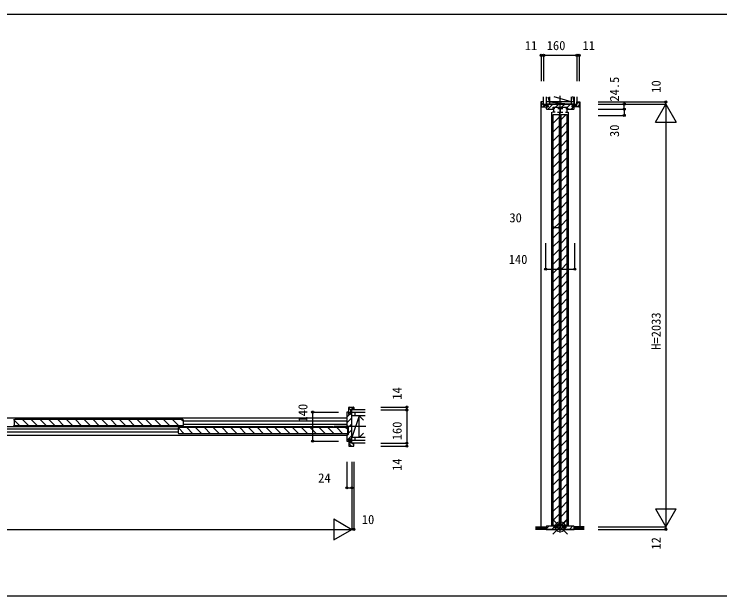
# Model space of a CAD drawing. Units: millimetres, scale not verified. Extents: x -14341 to 14340, y -10000 to 10000.
# Drawn here: x -839 to 2555, y -10000 to -7202 of the extents above; entities that cross this region are included whole.
import ezdxf
from ezdxf.enums import TextEntityAlignment as Align

# ---------------------------------------------------------------- set-up
doc = ezdxf.new("R2010")
doc.units = ezdxf.units.MM
doc.header["$LTSCALE"] = 50
for name, color, linetype in [('0-2_YKK_B1', 4, 'Continuous'), ('0-3_YKK_C1', 4, 'Continuous'), ('0-4_YKK_F1', 7, 'Continuous'), ('0-6_YKK_N1', 2, 'Continuous'), ('0-7_YKK_Z1', 7, 'Continuous')]:
    doc.layers.add(name, color=color, linetype=linetype)
doc.layers.add('0-5_YKK_IN', color=1, linetype='Continuous', lineweight=18)
doc.styles.add('ＭＳ ゴシック', font='')
doc.styles.get('ＭＳ ゴシック').set_extended_font_data('MS Gothic')

msp = doc.modelspace()

# ---------------------------------------------------------------- linework, layer by layer
at = {"layer": '0-2_YKK_B1'}
for p, q in [((770.52, -9126.9), (770.52, -9093.9)), ((772.52, -9091.9), (792.52, -9091.9)), ((782.22, -9091.9), (794.52, -9104.2)), ((760.52, -9117.9), (760.52, -9182.9)), ((760.52, -9140.23), (772.84, -9127.9)), ((770.52, -9097.17), (779.25, -9105.9)), ((770.52, -9114.14), (778.02, -9121.64)), ((778.22, -9122.53), (782.34, -9118.4)), ((-2438.48, -9144.4), (760.52, -9144.4)), ((-838.98, -9155.2), (-838.98, -9178.6)), ((-838.98, -9155.2), (-838.98, -9178.6)), ((-811.31, -9181.9), (-838.87, -9154.34)), ((-28.28, -9151.9), (-835.68, -9151.9)), ((-768.89, -9181.9), (-798.89, -9151.9)), ((-726.46, -9181.9), (-756.46, -9151.9)), ((-684.03, -9181.9), (-714.03, -9151.9)), ((-641.61, -9181.9), (-671.61, -9151.9)), ((-599.18, -9181.9), (-629.18, -9151.9)), ((-556.75, -9181.9), (-586.75, -9151.9)), ((-514.33, -9181.9), (-544.33, -9151.9)), ((-471.9, -9181.9), (-501.9, -9151.9)), ((-429.47, -9181.9), (-459.47, -9151.9)), ((-387.05, -9181.9), (-417.05, -9151.9)), ((-344.62, -9181.9), (-374.62, -9151.9)), ((-302.19, -9181.9), (-332.19, -9151.9)), ((-259.77, -9181.9), (-289.77, -9151.9)), ((-217.34, -9181.9), (-247.34, -9151.9)), ((-174.92, -9181.9), (-204.92, -9151.9)), ((-132.49, -9181.9), (-162.49, -9151.9)), ((-90.06, -9181.9), (-120.06, -9151.9)), ((-47.64, -9181.9), (-77.64, -9151.9)), ((-24.98, -9162.13), (-35.21, -9151.9)), ((-24.98, -9178.6), (-24.98, -9155.2)), ((-24.98, -9158.4), (760.52, -9158.4)), ((760.52, -9168.51), (784.52, -9144.51)), ((-1628.48, -9196.4), (-49.48, -9196.4)), ((-28.28, -9181.9), (-835.68, -9181.9)), ((-49.48, -9193.2), (-49.48, -9216.6)), ((-21.31, -9219.9), (-49.24, -9191.97)), ((761.72, -9189.9), (-46.18, -9189.9)), ((760.52, -9175.4), (-24.98, -9175.4)), ((21.11, -9219.9), (-8.89, -9189.9)), ((63.54, -9219.9), (33.54, -9189.9)), ((105.97, -9219.9), (75.97, -9189.9)), ((148.39, -9219.9), (118.39, -9189.9)), ((190.82, -9219.9), (160.82, -9189.9)), ((233.25, -9219.9), (203.25, -9189.9)), ((275.67, -9219.9), (245.67, -9189.9)), ((318.1, -9219.9), (288.1, -9189.9)), ((360.53, -9219.9), (330.53, -9189.9)), ((402.95, -9219.9), (372.95, -9189.9)), ((445.38, -9219.9), (415.38, -9189.9)), ((487.81, -9219.9), (457.81, -9189.9)), ((530.23, -9219.9), (500.23, -9189.9)), ((572.66, -9219.9), (542.66, -9189.9)), ((615.08, -9219.9), (585.08, -9189.9)), ((657.51, -9219.9), (627.51, -9189.9)), ((699.94, -9219.9), (669.94, -9189.9)), ((742.36, -9219.9), (712.36, -9189.9)), ((765.02, -9200.13), (754.79, -9189.9)), ((761.52, -9183.9), (764.52, -9183.9)), ((765.02, -9216.6), (765.02, -9193.2)), ((766.52, -9190.8), (784.52, -9172.8)), ((766.52, -9185.9), (766.52, -9223.9)), ((-2438.48, -9226.9), (760.52, -9226.9)), ((-49.48, -9213.4), (-1628.48, -9213.4)), ((761.72, -9219.9), (-46.18, -9219.9)), ((760.52, -9226.9), (760.52, -9253.9)), ((760.52, -9253.37), (784.52, -9229.37)), ((764.52, -9225.9), (761.52, -9225.9)), ((766.52, -9219.08), (784.52, -9201.08)), ((770.52, -9244.9), (770.52, -9277.9)), ((770.52, -9249.9), (778.02, -9257.4)), ((770.52, -9266.87), (783.54, -9279.9)), ((772.52, -9279.9), (792.52, -9279.9)), ((786.51, -9265.9), (794.52, -9273.9))]:
    msp.add_line(p, q, dxfattribs=at)
for points in [[(794.52, -9093.9), (794.52, -9105.9), (778.02, -9105.9), (778.02, -9126.9), (770.52, -9126.9)], [(784.52, -9253.4), (784.52, -9118.4), (779.22, -9118.4), (778.22, -9119.4), (778.22, -9127.9), (770.52, -9127.9), (770.52, -9122.9), (770.52, -9115.9), (762.52, -9115.9)], [(762.52, -9255.9), (770.52, -9255.9), (770.52, -9248.9), (770.52, -9243.9), (778.22, -9243.9), (778.22, -9252.4), (779.22, -9253.4), (784.52, -9253.4)], [(794.52, -9277.9), (794.52, -9265.9), (778.02, -9265.9), (778.02, -9244.9), (770.52, -9244.9)]]:
    msp.add_lwpolyline(points, dxfattribs=at)
for centre, radius, start, end in [((772.52, -9093.9), 2, 90.00001, 179.99999), ((792.52, -9093.9), 2, 0.00001, 89.99999), ((762.52, -9117.9), 2, 90.00001, 179.99999), ((-842.28, -9155.2), 3.3, 0, 90), ((-835.68, -9155.2), 3.3, 90, 180), ((-28.28, -9155.2), 3.3, 0, 90), ((-842.28, -9178.6), 3.3, 270, 0), ((-835.68, -9178.6), 3.3, 180, 270), ((-46.18, -9193.2), 3.3, 90, 180), ((-28.28, -9178.6), 3.3, 270, 0), ((761.52, -9182.9), 1, 180.00001, 269.99999), ((761.72, -9193.2), 3.3, 0, 90), ((764.52, -9185.9), 2, 0.00001, 89.99999), ((-46.18, -9216.6), 3.3, 180, 270), ((761.52, -9226.9), 1, 90.00001, 179.99999), ((761.72, -9216.6), 3.3, 270, 0), ((764.52, -9223.9), 2, 270.00001, 359.99999), ((762.52, -9253.9), 2, 180.00001, 269.99999), ((772.52, -9277.9), 2, 180.00001, 269.99999), ((792.52, -9277.9), 2, 270.00001, 359.99999)]:
    msp.add_arc(centre, radius, start, end, dxfattribs=at)
at = {"layer": '0-3_YKK_C1'}
for p, q in [((1696.01, -7626.9), (1696.01, -7646.9)), ((1696.01, -7639.58), (1707.01, -7628.58)), ((1719.51, -7638.87), (1723.48, -7634.9)), ((1727.76, -7658.9), (1751.76, -7634.9)), ((1764.45, -7650.5), (1780.05, -7634.9)), ((1792.73, -7650.5), (1808.33, -7634.9)), ((1820.61, -7650.91), (1836.62, -7634.9)), ((1867.01, -7634.34), (1876.41, -7624.94)), ((1878.01, -7626.9), (1878.01, -7646.9)), ((1703.66, -7648.9), (1711.16, -7641.4)), ((1720.63, -7648.9), (1728.01, -7641.52)), ((1745.21, -7659.1), (1754.91, -7659.1)), ((1758.61, -7650.5), (1777.41, -7650.5)), ((1758.61, -7655.6), (1758.61, -7650.5)), ((1775.41, -7655.6), (1798.61, -7655.6)), ((1777.41, -7650.5), (1777.41, -7655.6)), ((1787.01, -7655.6), (1787.01, -7674.1)), ((1796.61, -7650.5), (1796.61, -7655.6)), ((1828.81, -7659.1), (1819.11, -7659.1)), ((1840.9, -7658.9), (1850.9, -7648.9)), ((1852.45, -7648.9), (1859.95, -7641.4)), ((1869.42, -7648.9), (1878.01, -7640.31)), ((1747.01, -9666.17), (1747.01, -7674.28)), ((1761.81, -7674.1), (1749.21, -7674.1)), ((1753.01, -7684.9), (1783.01, -7684.9)), ((1753.01, -9659.9), (1753.01, -7684.9)), ((1753.01, -7726.29), (1783.01, -7696.29)), ((1774.21, -7674.1), (1799.81, -7674.1)), ((1783.01, -9659.9), (1783.01, -7684.9)), ((1785.01, -9664.9), (1785.01, -7674.28)), ((1791.01, -7684.9), (1821.01, -7684.9)), ((1791.01, -9659.9), (1791.01, -7684.9)), ((1791.01, -7709.32), (1815.43, -7684.9)), ((1812.21, -7674.1), (1824.81, -7674.1)), ((1821.01, -9659.9), (1821.01, -7684.9)), ((1827.01, -9666.17), (1827.01, -7674.28)), ((1791.01, -7751.74), (1821.01, -7721.74)), ((1753.01, -7768.71), (1783.01, -7738.71)), ((1791.01, -7794.17), (1821.01, -7764.17)), ((1753.01, -7811.14), (1783.01, -7781.14)), ((1753.01, -7853.56), (1783.01, -7823.56)), ((1791.01, -7836.59), (1821.01, -7806.59)), ((1753.01, -7895.99), (1783.01, -7865.99)), ((1791.01, -7879.02), (1821.01, -7849.02)), ((1791.01, -7921.45), (1821.01, -7891.45)), ((1753.01, -7938.42), (1783.01, -7908.42)), ((1791.01, -7963.87), (1821.01, -7933.87)), ((1753.01, -7980.84), (1783.01, -7950.84)), ((1753.01, -8023.27), (1783.01, -7993.27)), ((1791.01, -8006.3), (1821.01, -7976.3)), ((1753.01, -8065.7), (1783.01, -8035.7)), ((1791.01, -8048.73), (1821.01, -8018.73)), ((1791.01, -8091.15), (1821.01, -8061.15)), ((1753.01, -8108.12), (1783.01, -8078.12)), ((1791.01, -8133.58), (1821.01, -8103.58)), ((1753.01, -8150.55), (1783.01, -8120.55)), ((1753.01, -8192.98), (1783.01, -8162.98)), ((1791.01, -8176.01), (1821.01, -8146.01)), ((1753.01, -8235.4), (1783.01, -8205.4)), ((1791.01, -8218.43), (1821.01, -8188.43)), ((1791.01, -8260.86), (1821.01, -8230.86)), ((1753.01, -8277.83), (1783.01, -8247.83)), ((1791.01, -8303.28), (1821.01, -8273.28)), ((1753.01, -8320.26), (1783.01, -8290.26)), ((1753.01, -8362.68), (1783.01, -8332.68)), ((1791.01, -8345.71), (1821.01, -8315.71)), ((1753.01, -8405.11), (1783.01, -8375.11)), ((1791.01, -8388.14), (1821.01, -8358.14)), ((1791.01, -8430.56), (1821.01, -8400.56)), ((1753.01, -8447.53), (1783.01, -8417.53)), ((1791.01, -8472.99), (1821.01, -8442.99)), ((1753.01, -8489.96), (1783.01, -8459.96)), ((1753.01, -8532.39), (1783.01, -8502.39)), ((1791.01, -8515.42), (1821.01, -8485.42)), ((1753.01, -8574.81), (1783.01, -8544.81)), ((1791.01, -8557.84), (1821.01, -8527.84)), ((1791.01, -8600.27), (1821.01, -8570.27)), ((1753.01, -8617.24), (1783.01, -8587.24)), ((1791.01, -8642.7), (1821.01, -8612.7)), ((1753.01, -8659.67), (1783.01, -8629.67)), ((1753.01, -8702.09), (1783.01, -8672.09)), ((1791.01, -8685.12), (1821.01, -8655.12)), ((1753.01, -8744.52), (1783.01, -8714.52)), ((1791.01, -8727.55), (1821.01, -8697.55)), ((1791.01, -8769.98), (1821.01, -8739.98)), ((1753.01, -8786.95), (1783.01, -8756.95)), ((1791.01, -8812.4), (1821.01, -8782.4)), ((1753.01, -8829.37), (1783.01, -8799.37)), ((1753.01, -8871.8), (1783.01, -8841.8)), ((1791.01, -8854.83), (1821.01, -8824.83)), ((1753.01, -8914.23), (1783.01, -8884.23)), ((1791.01, -8897.25), (1821.01, -8867.25)), ((1791.01, -8939.68), (1821.01, -8909.68)), ((1753.01, -8956.65), (1783.01, -8926.65)), ((1791.01, -8982.11), (1821.01, -8952.11)), ((1753.01, -8999.08), (1783.01, -8969.08)), ((1753.01, -9041.5), (1783.01, -9011.5)), ((1791.01, -9024.53), (1821.01, -8994.53)), ((1753.01, -9083.93), (1783.01, -9053.93)), ((1791.01, -9066.96), (1821.01, -9036.96)), ((1791.01, -9109.39), (1821.01, -9079.39)), ((1753.01, -9126.36), (1783.01, -9096.36)), ((1791.01, -9151.81), (1821.01, -9121.81)), ((1753.01, -9168.78), (1783.01, -9138.78)), ((1753.01, -9211.21), (1783.01, -9181.21)), ((1791.01, -9194.24), (1821.01, -9164.24)), ((1753.01, -9253.64), (1783.01, -9223.64)), ((1791.01, -9236.67), (1821.01, -9206.67)), ((1791.01, -9279.09), (1821.01, -9249.09)), ((1753.01, -9296.06), (1783.01, -9266.06)), ((1791.01, -9321.52), (1821.01, -9291.52)), ((1753.01, -9338.49), (1783.01, -9308.49)), ((1753.01, -9380.92), (1783.01, -9350.92)), ((1791.01, -9363.95), (1821.01, -9333.95)), ((1753.01, -9423.34), (1783.01, -9393.34)), ((1791.01, -9406.37), (1821.01, -9376.37)), ((1791.01, -9448.8), (1821.01, -9418.8)), ((1753.01, -9465.77), (1783.01, -9435.77)), ((1791.01, -9491.22), (1821.01, -9461.22)), ((1753.01, -9508.19), (1783.01, -9478.19)), ((1753.01, -9550.62), (1783.01, -9520.62)), ((1791.01, -9533.65), (1821.01, -9503.65)), ((1753.01, -9593.05), (1783.01, -9563.05)), ((1791.01, -9576.08), (1821.01, -9546.08)), ((1791.01, -9618.5), (1821.01, -9588.5)), ((1753.01, -9635.47), (1783.01, -9605.47)), ((1792.04, -9659.9), (1821.01, -9630.93)), ((1719.51, -9678.07), (1732.68, -9664.9)), ((1745.97, -9679.9), (1760.64, -9665.23)), ((1753.01, -9659.9), (1783.01, -9659.9)), ((1762.11, -9669.2), (1773.91, -9669.2)), ((1771.01, -9659.9), (1783.01, -9647.9)), ((1774.25, -9679.9), (1789.25, -9664.9)), ((1791.01, -9659.9), (1821.01, -9659.9)), ((1800.11, -9669.2), (1811.91, -9669.2)), ((1813.21, -9669.22), (1817.53, -9664.9)), ((1830.82, -9679.9), (1845.82, -9664.9)), ((1854.51, -9667.9), (1854.51, -9679.9)), ((1802.53, -9679.9), (1809.73, -9672.7))]:
    msp.add_line(p, q, dxfattribs=at)
for points in [[(1698.01, -7624.9), (1693.01, -7624.9), (1693.01, -9667.9)], [(1698.01, -7648.9), (1728.01, -7648.9), (1728.01, -7641.4), (1707.01, -7641.4), (1707.01, -7624.9), (1698.01, -7624.9)], [(1854.51, -7634.9), (1719.51, -7634.9), (1719.51, -7640.2), (1720.51, -7641.2), (1729.01, -7641.2), (1729.01, -7648.9), (1726.51, -7648.9), (1719.51, -7648.9), (1719.51, -7656.9)], [(1854.51, -7656.9), (1854.51, -7648.9), (1847.51, -7648.9), (1845.01, -7648.9), (1845.01, -7641.2), (1853.51, -7641.2), (1854.51, -7640.2), (1854.51, -7634.9)], [(1876.01, -7648.9), (1846.01, -7648.9), (1846.01, -7641.4), (1867.01, -7641.4), (1867.01, -7624.9), (1876.01, -7624.9)], [(1876.01, -7624.9), (1881.01, -7624.9), (1881.01, -9667.9)], [(1721.51, -7658.9), (1752.91, -7658.9), (1753.41, -7658.4), (1753.41, -7650.5), (1778.41, -7650.5), (1795.61, -7650.5), (1820.61, -7650.5), (1820.61, -7658.4), (1821.11, -7658.9), (1852.51, -7658.9)], [(1760.61, -7655.6), (1754.91, -7655.6), (1754.91, -7674.1)], [(1796.61, -7650.5), (1815.41, -7650.5), (1815.41, -7655.6)], [(1813.41, -7655.6), (1819.11, -7655.6), (1819.11, -7674.1)], [(1719.51, -9666.9), (1719.51, -9679.9), (1726.51, -9679.9)], [(1852.51, -9664.9), (1813.71, -9664.9), (1813.21, -9665.4), (1813.21, -9671.6), (1813.21, -9672.7), (1798.81, -9672.7), (1798.81, -9671.6), (1798.81, -9665.4), (1798.31, -9664.9), (1775.71, -9664.9), (1775.21, -9665.4), (1775.21, -9671.6), (1775.21, -9672.7), (1760.81, -9672.7), (1760.81, -9671.6), (1760.81, -9665.4), (1760.31, -9664.9), (1721.51, -9664.9)], [(1726.51, -9679.9), (1847.51, -9679.9), (1854.51, -9679.9), (1854.51, -9666.9)], [(1759.48, -9663.7), (1762.11, -9663.7), (1762.11, -9672.7)], [(1762.11, -9667.7), (1766.31, -9667.7), (1766.31, -9665.9)], [(1769.71, -9665.9), (1769.71, -9667.7), (1773.91, -9667.7)], [(1773.91, -9672.7), (1773.91, -9663.7), (1776.54, -9663.7)], [(1797.48, -9663.7), (1800.11, -9663.7), (1800.11, -9672.7)], [(1800.11, -9667.7), (1804.31, -9667.7), (1804.31, -9665.9)], [(1807.71, -9665.9), (1807.71, -9667.7), (1811.91, -9667.7)], [(1811.91, -9672.7), (1811.91, -9663.7), (1814.54, -9663.7)]]:
    msp.add_lwpolyline(points, dxfattribs=at)
for centre, radius, start, end in [((1698.01, -7626.9), 2, 90.00001, 179.99999), ((1876.01, -7626.9), 2, 0.00001, 89.99999), ((1698.01, -7646.9), 2, 180, 269.99998), ((1721.51, -7656.9), 2, 180.00001, 269.99999), ((1852.51, -7656.9), 2, 270.00001, 359.99999), ((1876.01, -7646.9), 2, 270.00002, 0), ((1721.51, -9666.9), 2, 90.00001, 179.99999), ((1768.01, -9665.9), 1.7, 359.99999, 180.00001), ((1806.01, -9665.9), 1.7, 359.99999, 180.00001), ((1852.51, -9666.9), 2, 0.00001, 89.99999)]:
    msp.add_arc(centre, radius, start, end, dxfattribs=at)
at = {"layer": '0-4_YKK_F1'}
for p, q in [((-14340.8, -7202.4), (14159.2, -7202.4)), ((-14340.8, -9999.9), (14340.22, -9999.9))]:
    msp.add_line(p, q, dxfattribs=at)
at = {"layer": '0-5_YKK_IN'}
for p, q in [((1751.66, -9703.26), (1822.37, -9632.54)), ((1751.66, -9632.54), (1822.37, -9703.26))]:
    msp.add_line(p, q, dxfattribs=at)
msp.add_circle((1787.01, -9667.9), 25, dxfattribs=at)
at = {"layer": '0-6_YKK_N1'}
for p, q in [((1696.01, -7400.53), (1696.01, -7525.53)), ((1707.01, -7400.53), (1696.01, -7400.53)), ((1707.01, -7400.53), (1707.01, -7525.53)), ((1707.01, -7400.53), (1867.01, -7400.53)), ((1867.01, -7400.53), (1867.01, -7525.53)), ((1867.01, -7400.53), (1878.01, -7400.53)), ((1878.01, -7400.53), (1878.01, -7525.53)), ((1969.9, -7624.9), (2294.9, -7624.9)), ((1969.9, -7634.9), (2294.9, -7634.9)), ((2244.9, -7721.5), (2294.9, -7634.9)), ((2294.9, -7634.9), (2294.9, -7624.9)), ((2294.9, -7634.9), (2344.9, -7721.5)), ((2294.9, -7634.9), (2294.9, -9667.9)), ((2094.9, -7659.4), (2094.9, -7689.4)), ((1969.9, -7689.4), (2094.9, -7689.4)), ((2244.9, -7721.5), (2344.9, -7721.5)), ((1753.01, -8228.79), (1783.01, -8228.79)), ((1717.01, -8428.79), (1717.01, -8303.79)), ((1857.01, -8428.79), (1857.01, -8303.79)), ((1717.01, -8428.79), (1857.01, -8428.79)), ((924.69, -9091.9), (1049.69, -9091.9)), ((1049.69, -9105.9), (1049.69, -9091.9)), ((596.52, -9115.9), (721.52, -9115.9)), ((596.52, -9115.9), (596.52, -9255.9)), ((924.69, -9105.9), (1049.69, -9105.9)), ((1049.69, -9105.9), (1049.69, -9265.9)), ((596.52, -9255.9), (721.52, -9255.9)), ((924.69, -9265.9), (1049.69, -9265.9)), ((924.69, -9279.9), (1049.69, -9279.9)), ((1049.69, -9265.9), (1049.69, -9279.9)), ((784.52, -9354.9), (784.52, -9679.9)), ((794.52, -9354.9), (794.52, -9679.9)), ((2244.9, -9581.3), (2344.9, -9581.3)), ((2244.9, -9581.3), (2294.9, -9667.9)), ((2294.9, -9667.9), (2344.9, -9581.3)), ((697.91, -9629.9), (697.91, -9729.9)), ((697.91, -9629.9), (784.52, -9679.9)), ((1969.9, -9667.9), (2294.9, -9667.9)), ((2294.9, -9667.9), (2294.9, -9679.9)), ((-2462.48, -9679.9), (784.52, -9679.9)), ((697.91, -9729.9), (784.52, -9679.9)), ((784.52, -9679.9), (794.52, -9679.9)), ((1969.9, -9679.9), (2294.9, -9679.9))]:
    msp.add_line(p, q, dxfattribs=at)
for points in [[(1969.9, -7659.4), (2094.9, -7659.4), (2094.9, -7634.9)], [(760.52, -9354.9), (760.52, -9479.9), (784.52, -9479.9)]]:
    msp.add_lwpolyline(points, dxfattribs=at)
for centre in [(1696.01, -7400.53), (1707.01, -7400.53), (1867.01, -7400.53), (1878.01, -7400.53), (2094.9, -7634.9), (2294.9, -7624.9), (2094.9, -7659.4), (2094.9, -7689.4), (1753.01, -8228.79), (1783.01, -8228.79), (1717.01, -8428.79), (1857.01, -8428.79), (1049.69, -9091.9), (596.52, -9115.9), (1049.69, -9105.9), (596.52, -9255.9), (1049.69, -9265.9), (1049.69, -9279.9), (760.52, -9479.9), (784.52, -9479.9), (794.52, -9679.9), (2294.9, -9679.9)]:
    msp.add_circle(centre, 5, dxfattribs=at)
at = {"layer": '0-7_YKK_Z1'}
for p, q in [((1707.01, -7634.9), (1707.01, -7600.53)), ((1719.51, -7600.53), (1719.51, -7634.9)), ((1719.51, -7600.72), (1719.51, -7634.9)), ((1727.87, -7600.12), (1734.51, -7624.9)), ((1734.51, -7600.53), (1734.51, -7634.9)), ((1839.51, -7624.9), (1757.78, -7600.72)), ((1787.01, -9695.56), (1787.01, -7595.35)), ((1839.51, -7600.72), (1839.51, -7634.9)), ((1854.51, -7624.9), (1847.66, -7599.35)), ((1854.51, -7634.9), (1854.51, -7600.53)), ((1854.51, -7600.72), (1854.51, -7634.9)), ((1867.01, -7600.53), (1867.01, -7634.9)), ((1707.01, -7634.9), (1854.51, -7634.9)), ((1854.51, -7624.9), (1719.51, -7624.9)), ((1734.51, -7624.9), (1838.08, -7634.9)), ((1854.51, -7634.9), (1867.01, -7634.9)), ((784.52, -9265.9), (784.52, -9105.9)), ((849.69, -9105.9), (784.52, -9105.9)), ((849.69, -9118.4), (784.52, -9118.4)), ((799.52, -9118.4), (799.52, -9133.4)), ((849.69, -9133.4), (784.52, -9133.4)), ((820.52, -9133.4), (784.52, -9238.4)), ((820.52, -9238.4), (820.52, -9133.4)), ((820.52, -9133.4), (841.29, -9154.17)), ((-2529.19, -9185.9), (697.27, -9185.9)), ((852.14, -9185.9), (700.27, -9185.9)), ((820.52, -9238.4), (841.29, -9217.63)), ((849.69, -9238.4), (784.52, -9238.4)), ((849.69, -9253.4), (784.52, -9253.4)), ((849.69, -9253.4), (784.52, -9253.4)), ((799.52, -9238.4), (799.52, -9253.4)), ((849.69, -9265.9), (784.52, -9265.9)), ((1668.69, -9667.9), (1719.51, -9667.9)), ((1719.51, -9670.9), (1668.69, -9670.9)), ((1902.13, -9667.9), (1854.51, -9667.9)), ((1902.13, -9670.9), (1854.51, -9670.9)), ((1719.51, -9673.9), (1668.69, -9673.9)), ((1719.51, -9676.9), (1668.69, -9676.9)), ((1885.4, -9679.9), (1668.69, -9679.9)), ((1902.23, -9679.9), (1680.01, -9679.9)), ((1902.13, -9673.9), (1854.51, -9673.9)), ((1902.13, -9676.9), (1854.51, -9676.9))]:
    msp.add_line(p, q, dxfattribs=at)

# ---------------------------------------------------------------- texts
at = {"layer": '0-6_YKK_N1', "style": 'ＭＳ ゴシック'}
for s, p in [('11', (1616.43, -7388.79)), ('160', (1722.01, -7388.53)), ('11', (1894.05, -7388.69)), ('30', (1542.59, -8216.79)), ('140', (1539.3, -8416.79)), ('24', (623.23, -9467.9)), ('10', (832.93, -9667.9))]:
    msp.add_text(s, height=43.99, dxfattribs=at).set_placement(p, align=Align.BOTTOM_LEFT)
for s, p in [('24.5', (2082.9, -7623.15)), ('10', (2283.08, -7580.33)), ('30', (2082.9, -7793.37)), ('H=2033', (2282.9, -8816.4)), ('14', (1037.69, -9056.5)), ('140', (584.52, -9166.06)), ('160', (1037.69, -9251.43)), ('14', (1037.69, -9398.9)), ('12', (2283.08, -9777.2))]:
    msp.add_text(s, height=43.99, rotation=90, dxfattribs=at).set_placement(p, align=Align.BOTTOM_LEFT)

doc.saveas('drawing.dxf')
